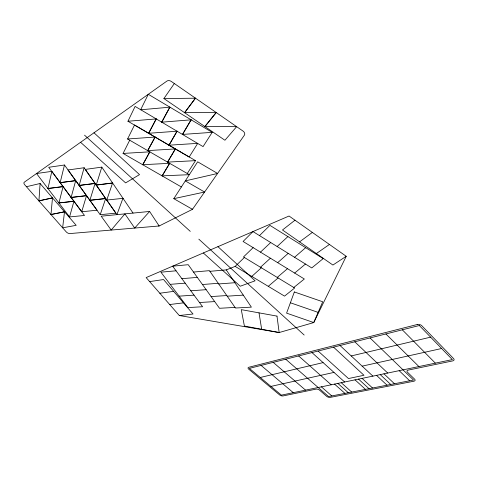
<?xml version="1.0" encoding="UTF-8"?>
<svg xmlns="http://www.w3.org/2000/svg" width="478" height="478" viewBox="0 0 478 478"><rect width="100%" height="100%" fill="white"/><g stroke="black" fill="none" stroke-linecap="round" stroke-linejoin="round"><path stroke-width="0.72" d="M26.427 186.713L40.098 183.498L38.927 200.891L52.556 197.94M50.907 214.491L64.5 211.778L62.648 227.809L76.193 225.329L40.098 183.498M51.833 171.363L84.498 215.459L69.555 216.94L36.531 173.526L51.833 171.363L47.967 188.553L63.144 186.635M64.476 165.006L97.058 210.206L81.69 211.784L48.72 167.288L64.476 165.006L60.144 182.704L75.763 180.666M69.555 216.94L73.953 201.22L58.89 202.917M84.134 167.73L115.933 213.14L100.201 214.694L67.984 169.995L84.134 167.73L79.145 185.482L95.158 183.474M81.69 211.784L86.542 195.621L71.049 197.42M122.966 198.256L116.901 214.652L85.221 169.421L101.814 167.121L96.203 185.1L112.641 183.056M100.201 214.694L105.674 198.489L89.804 200.27M106.737 200.139L112.587 182.972L96.144 185.016M177.027 131.151L168.925 145.198L197.731 143.364L189.169 157.035L127.961 121.251L135.107 106.421L203.066 146.609L212.196 132.34L148.294 94.291L140.64 109.785L169.923 107.174L161.761 122.249M346.233 256.286L313.753 322.572L279.158 332.539L179.292 315.522L146.143 277.593L289.053 216.02L346.233 256.286L332.909 265.045L282.492 229.984L294.992 220.197M169.612 163.261L162.084 175.862L189.324 174.685L127.578 138.984L134.527 124.991L195.52 160.65L187.227 173.562M181.377 186.958L123.073 153.438L129.735 140.144M156.186 118.855L148.556 133.29L177.135 131.211L169.033 145.258M148.664 133.356L156.3 118.92L127.961 121.251M169.81 107.102L161.654 122.183L191.182 119.829L182.536 134.497M155.057 136.995L147.648 150.618L175.456 148.921L167.599 162.179M147.756 150.678L155.165 137.055L127.578 138.984M149.787 151.765L142.683 164.713L169.72 163.321L162.185 175.922M142.785 164.773L149.889 151.825L123.073 153.438M191.075 119.763L182.423 134.438L212.196 132.34M175.348 148.861L167.497 162.12L195.52 160.65M173.789 198.669L197.665 161.809L217.592 173.46L185.303 180.893L204.59 192.025L173.789 198.669L192.479 209.328L244.383 135.19A3.878 2.82 26.8 0 0 242.967 131.044L171.423 81.517A4.075 2.928 34.8 0 0 166.941 81.069L24.33 182.172A3.286 1.781 33.1 0 0 24.701 184.753L66.233 231.878A3.053 1.631 30 0 0 69.937 233.569L159.156 225.986L149.608 211.461L101.193 216.181L111.195 230.061L124.913 213.869L134.706 228.06L149.608 211.461M216.152 112.479L204.847 126.527L236.652 126.67L224.923 140.251L163.906 98.552L174.327 83.525M195.418 98.127L184.544 112.653L216.259 112.557L204.954 126.604M184.651 112.73L195.526 98.199L163.906 98.552M259.482 235.606L269.939 225.365L323.188 258.61L311.758 267.931L252.964 231.567L243.087 241.474L304.337 278.997L293.797 287.481M253.137 247.628L243.499 256.943L294.657 288.007L284.541 296.127L235.152 266.389L226.267 269.891L209.902 271.325M235.152 266.389L244.395 257.487M260.486 252.133L270.691 242.531M277.132 246.517L287.917 236.592M260.468 267.244L270.411 258.216M251.81 276.421L261.352 267.782M277.676 262.667L288.192 253.358M294.556 257.289L305.669 247.67M277.234 277.425L287.475 268.672M268.272 286.334L278.106 277.957M294.651 273.069L305.478 264.047M299.569 241.862L312.349 232.428M316.37 253.543L329.432 244.455M260.247 377.483L323.098 362.605M351.216 355.949L430.612 337.151M270.936 386.403L333.991 372.404M362.169 366.148L441.618 348.51M38.861 200.82L52.496 197.862L50.973 214.562L64.56 211.85M149.644 281.602L163.566 279.546L193.022 314.01L179.292 315.522M159.807 293.229L173.669 291.365M60.085 182.62L75.709 180.588L71.103 197.498L86.602 195.699M47.908 188.475L63.084 186.557L58.943 202.995L74.006 201.298M79.091 185.404L95.098 183.391L89.858 200.342L105.728 198.567M169.69 304.534L183.48 302.849M106.684 200.061L123.019 198.34M176.053 270.805L160.925 272.179L187.824 307.599L202.6 306.739L172.636 266.18L188.218 264.698L219.504 308.28L235.027 307.414M193.5 272.06L209.436 270.656L235.457 308.023L251.386 307.139L226.267 269.891M181.867 278.68L197.324 277.389M170.168 284.35L185.183 283.161M202.439 284.518L218.237 283.299M218.691 283.95L234.913 282.713M190.818 290.785L206.149 289.68M179.131 296.151L194.026 295.135M211.103 296.581L226.769 295.547M227.205 296.181L243.278 295.123M199.493 302.526L214.7 301.588M290.385 302.771L318.133 312.385M261.096 365.419L293.301 392.677M273.213 362.366L305.55 390.132M285.719 359.211L328.565 396.561L413.548 380.028L370.062 337.946M321.395 386.833L331.792 395.933M298.636 355.955L331.206 384.796M334.528 384.103L344.949 393.37M337.874 383.41L348.307 392.719M341.25 382.705L351.689 392.062M80.579 142.295L125.606 182.895L139.522 174.619L93.987 132.794M203.323 252.958L240.243 286.238L255.115 280.807L217.938 246.66M311.973 352.591L344.65 382M318.127 351.043L348.462 378.546L363.973 375.278L333.542 347.153M84.546 135.172L190.268 231.376M198.83 239.167L304.175 335.03M355.023 379.843L365.485 389.379M358.536 379.114L369.004 388.692M362.079 378.373L372.547 388.005M340.025 345.516L372.882 376.126M376.539 375.367L387.031 385.184M380.231 374.603L390.723 384.467M383.954 373.826L394.452 383.738M354.784 341.8L387.706 373.043M399.16 370.665L409.664 380.781M385.895 333.955L418.913 366.554M402.309 329.814L435.344 363.137M101.814 167.121L133.033 213.08M259.01 312.857L261.663 329.264M192.694 209.017A3.376 2.127 26.4 0 1 192.102 209.519L159.503 225.813A3.232 1.924 27.3 0 1 158.696 226.022M294.346 291.962L286.591 313.138L313.753 322.572L322.704 301.755L294.346 291.962M417.234 324.514L248.805 367.265A2.623 1.303 19.8 0 0 248.715 369.165L279.648 394.953A2.563 1.225 18.4 0 0 283.113 395.927L315.928 389.152A2.671 1.315 17 0 1 319.573 390.168L326.683 396.352A2.671 1.309 16.5 0 0 330.316 397.367L413.823 381.235A2.993 1.554 12.7 0 0 414.641 379.179L407.453 372.207A3.029 1.595 12.7 0 1 408.254 370.086L452.576 360.932A3.227 1.745 10.6 0 0 453.634 358.643L421.757 325.679A3.298 1.888 11.6 0 0 417.234 324.514M419.337 325.518L249.349 368.383L281.411 395.151L452.367 359.599L419.337 325.518M276.995 316.107L241.276 309.648L244.401 326.038L279.158 332.539L276.995 316.107"/></g></svg>
